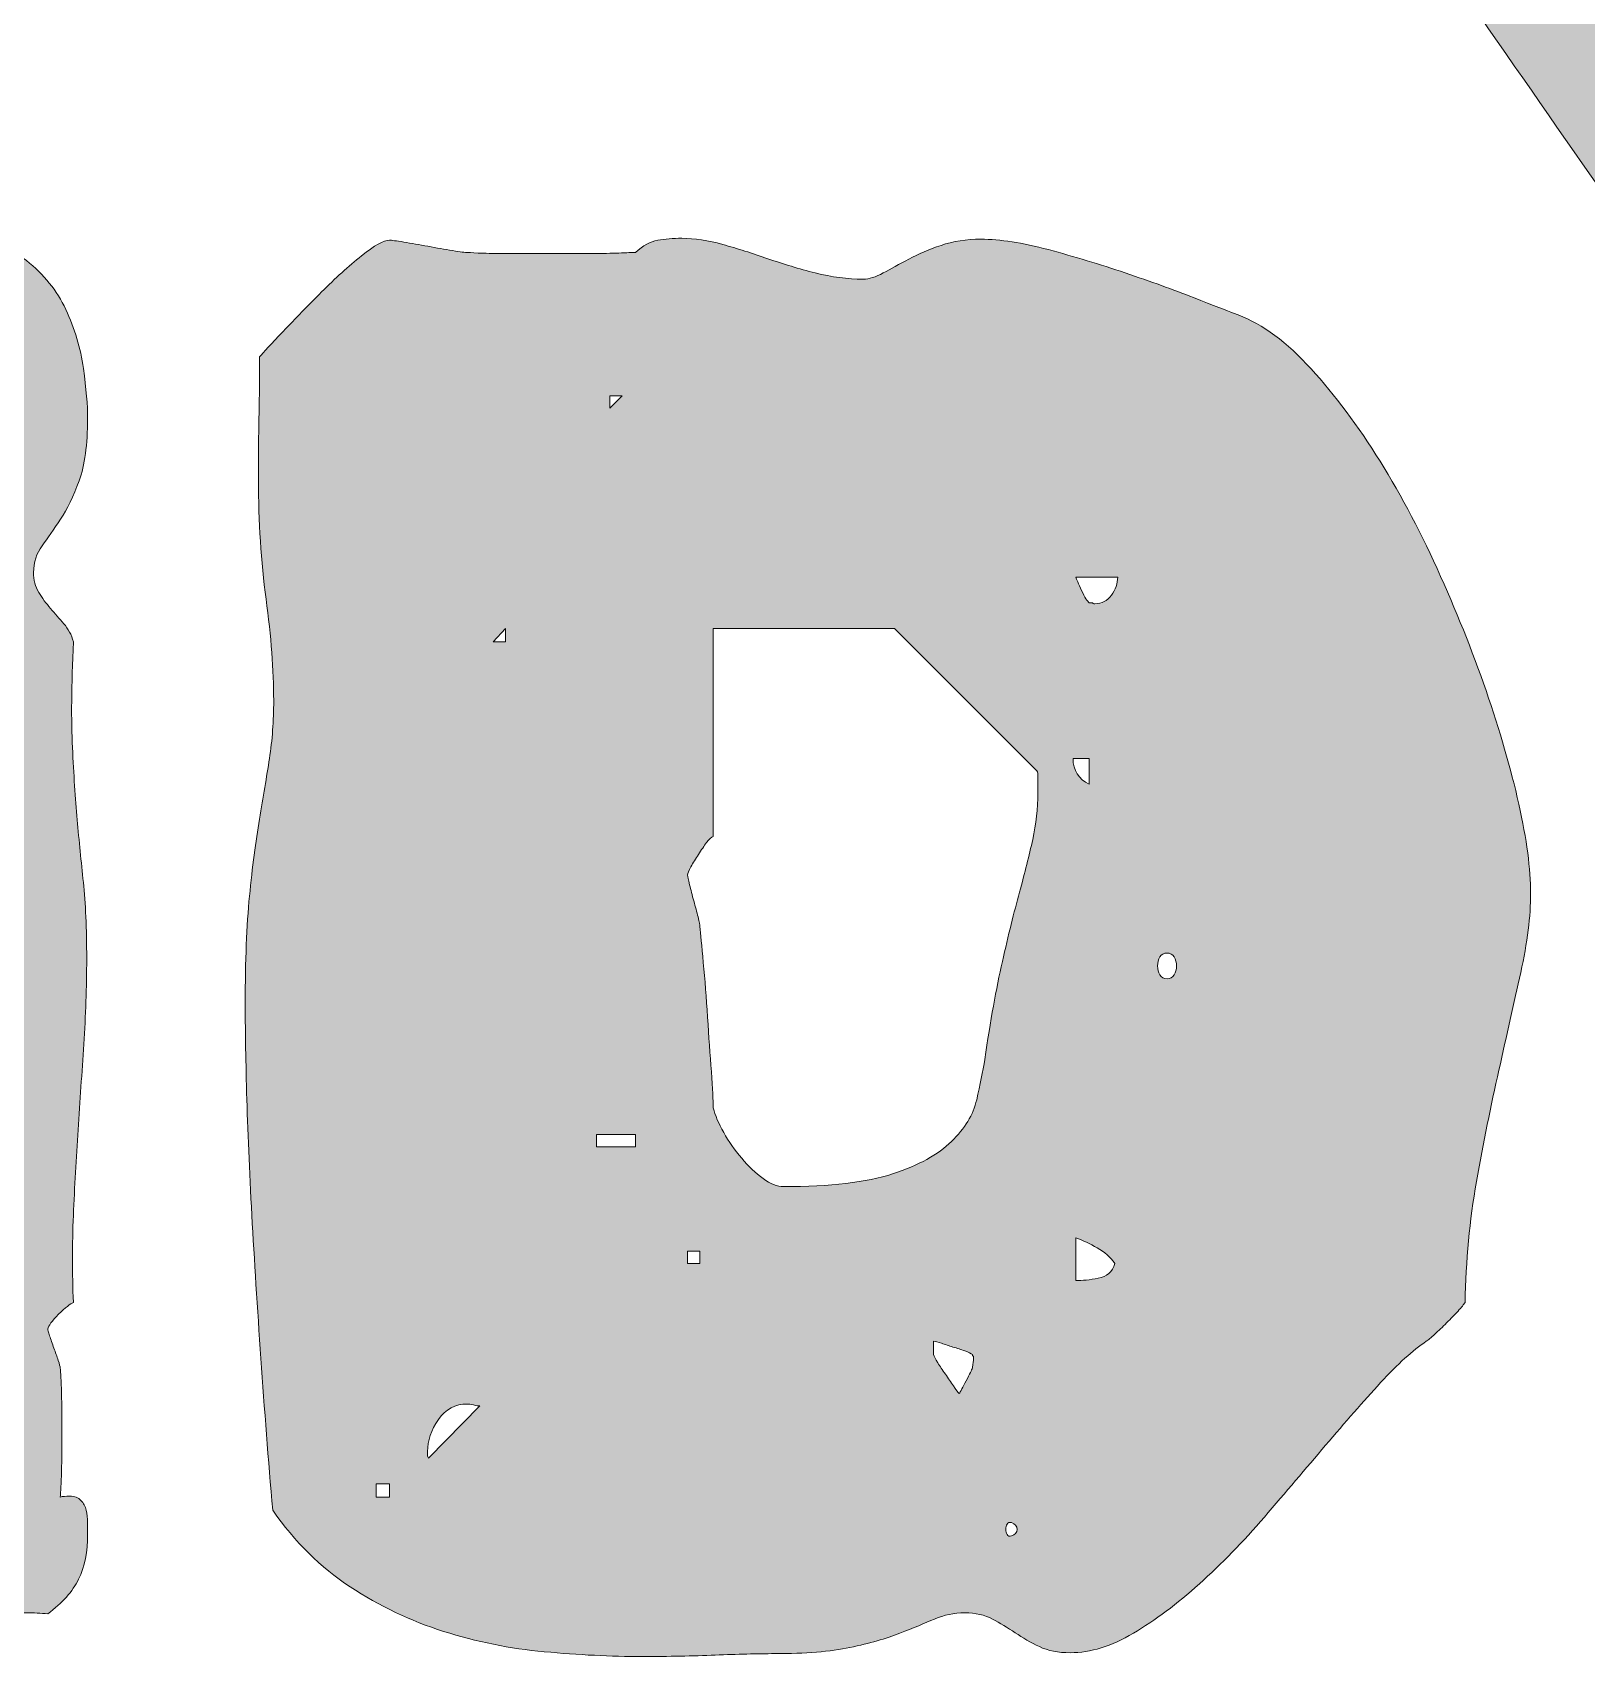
# Model space of a CAD drawing. Header units: inches. Extents: x 149 to 941, y -924 to -156.
# Drawn here: x 388.4 to 608.8, y -923.9 to -693.5 of the extents above; entities that cross this region are included whole.
import ezdxf

# ---------------------------------------------------------------- set-up
doc = ezdxf.new("R2010")
doc.units = ezdxf.units.IN
doc.header["$MEASUREMENT"] = 0
doc.layers.add('Layer 1', color=7, linetype='Continuous')

# ---------------------------------------------------------------- blocks, each defined once
blk = doc.blocks.new('block 5')
at = {"layer": 'Layer 1', "true_color": 0xffffff}
h = blk.add_hatch(color=7, dxfattribs=at)
h.dxf.hatch_style = 2
edge = h.paths.add_edge_path()
edge.add_spline(control_points=[(331.7, -808.9), (331.7, -806.2), (331.5, -803.53), (331.1, -800.89), (330.69, -798.24), (330.27, -795.57), (329.82, -792.87), (329.37, -790.18), (328.94, -787.4), (328.54, -784.52), (328.13, -781.65), (327.93, -778.6), (327.93, -775.37), (327.93, -772.49), (328.09, -770.16), (328.4, -768.36), (328.72, -766.57), (329.01, -764.66), (329.28, -762.64), (329.55, -760.62), (329.77, -758.15), (329.95, -755.24), (330.13, -752.32), (330.09, -748.3), (329.82, -743.19), (331.61, -742.02), (333.14, -740.32), (334.4, -738.07), (335.65, -735.83), (336.95, -733.58), (338.3, -731.34), (339.65, -729.1), (341.24, -727.14), (343.08, -725.48), (344.92, -723.82), (347.23, -722.99), (350.02, -722.99), (350.02, -722.99), (377.62, -722.99), (377.62, -722.99), (381.75, -722.99), (385.05, -723.95), (387.52, -725.88), (389.98, -727.82), (391.85, -730.12), (393.1, -732.82), (394.36, -735.51), (395.19, -738.29), (395.6, -741.17), (396, -744.04), (396.2, -746.42), (396.2, -748.3), (396.2, -751.99), (395.8, -754.92), (394.99, -757.12), (394.18, -759.32), (393.31, -761.14), (392.36, -762.57), (391.42, -764.01), (390.54, -765.27), (389.74, -766.35), (388.93, -767.42), (388.53, -768.68), (388.53, -770.12), (388.53, -771.19), (388.77, -772.14), (389.27, -772.94), (389.76, -773.75), (390.32, -774.52), (390.95, -775.23), (391.58, -775.95), (392.21, -776.67), (392.83, -777.39), (393.46, -778.11), (393.91, -778.96), (394.18, -779.95), (393.91, -786.14), (393.86, -791.15), (394.05, -794.96), (394.23, -798.78), (394.45, -802.19), (394.72, -805.19), (394.99, -808.2), (395.28, -811.16), (395.6, -814.08), (395.91, -817), (396.07, -820.61), (396.07, -824.92), (396.07, -828.96), (395.93, -833), (395.66, -837.04), (395.39, -841.08), (395.12, -845.12), (394.85, -849.16), (394.58, -853.19), (394.36, -857.26), (394.18, -861.34), (394, -865.43), (394, -869.54), (394.18, -873.66), (393.73, -873.84), (393.04, -874.41), (392.09, -875.35), (391.15, -876.29), (390.63, -876.98), (390.54, -877.43), (390.54, -877.52), (390.63, -877.84), (390.81, -878.38), (390.99, -878.92), (391.19, -879.5), (391.42, -880.13), (391.64, -880.76), (391.85, -881.34), (392.03, -881.88), (392.21, -882.42), (392.3, -882.77), (392.3, -882.96), (392.38, -883.58), (392.45, -884.77), (392.5, -886.52), (392.54, -888.27), (392.56, -890.14), (392.56, -892.11), (392.56, -894.09), (392.54, -895.93), (392.5, -897.63), (392.45, -899.34), (392.38, -900.55), (392.3, -901.27), (392.65, -901.18), (393.1, -901.13), (393.64, -901.13), (394.36, -901.13), (394.9, -901.34), (395.26, -901.74), (395.62, -902.14), (395.86, -902.61), (396, -903.15), (396.13, -903.69), (396.2, -904.28), (396.2, -904.9), (396.2, -905.53), (396.2, -906.07), (396.2, -906.52), (396.2, -909.03), (395.77, -911.16), (394.92, -912.91), (394.07, -914.66), (392.61, -916.3), (390.54, -917.83), (389.56, -917.74), (388.55, -917.69), (387.52, -917.69), (386.48, -917.69), (385.43, -917.69), (384.35, -917.69), (379.77, -917.69), (375.2, -917.9), (370.62, -918.3), (366.04, -918.7), (361.64, -919.17), (357.42, -919.72), (357.24, -920.61), (356.79, -921.17), (356.07, -921.4), (355.36, -921.62), (354.64, -921.73), (353.92, -921.73), (353.56, -921.73), (353.22, -921.71), (352.91, -921.67), (352.59, -921.62), (352.35, -921.6), (352.17, -921.6), (352.17, -921.6), (349.75, -921.6), (349.75, -921.6), (348.04, -921.6), (346.29, -921.53), (344.49, -921.4), (342.7, -921.26), (340.97, -920.97), (339.31, -920.52), (337.65, -920.07), (336.17, -919.33), (334.87, -918.3), (333.56, -917.27), (332.51, -915.9), (331.7, -914.19), (331.88, -906.65), (331.88, -899.56), (331.7, -892.92), (331.52, -886.28), (331.28, -879.95), (330.96, -873.93), (330.65, -867.92), (330.36, -862.26), (330.09, -856.97), (329.82, -851.67), (329.68, -846.6), (329.68, -841.75), (329.68, -837.53), (329.8, -833.81), (330.02, -830.58), (330.24, -827.34), (330.47, -824.45), (330.69, -821.89), (330.92, -819.33), (331.14, -817.02), (331.37, -814.96), (331.59, -812.89), (331.7, -810.87), (331.7, -808.9)], knot_values=[0, 0, 0, 0, 1, 1, 1, 2, 2, 2, 3, 3, 3, 4, 4, 4, 5, 5, 5, 6, 6, 6, 7, 7, 7, 8, 8, 8, 9, 9, 9, 10, 10, 10, 11, 11, 11, 12, 12, 12, 13, 13, 13, 14, 14, 14, 15, 15, 15, 16, 16, 16, 17, 17, 17, 18, 18, 18, 19, 19, 19, 20, 20, 20, 21, 21, 21, 22, 22, 22, 23, 23, 23, 24, 24, 24, 25, 25, 25, 26, 26, 26, 27, 27, 27, 28, 28, 28, 29, 29, 29, 30, 30, 30, 31, 31, 31, 32, 32, 32, 33, 33, 33, 34, 34, 34, 35, 35, 35, 36, 36, 36, 37, 37, 37, 38, 38, 38, 39, 39, 39, 40, 40, 40, 41, 41, 41, 42, 42, 42, 43, 43, 43, 44, 44, 44, 45, 45, 45, 46, 46, 46, 47, 47, 47, 48, 48, 48, 49, 49, 49, 50, 50, 50, 51, 51, 51, 52, 52, 52, 53, 53, 53, 54, 54, 54, 55, 55, 55, 56, 56, 56, 57, 57, 57, 58, 58, 58, 59, 59, 59, 60, 60, 60, 61, 61, 61, 62, 62, 62, 63, 63, 63, 64, 64, 64, 65, 65, 65, 66, 66, 66, 67, 67, 67, 68, 68, 68, 69, 69, 69, 70, 70, 70, 71, 71, 71, 71], degree=3, periodic=1)
edge = h.paths.add_edge_path()
edge.add_spline(control_points=[(340.86, -759.75), (340.95, -759.93), (341.24, -760.24), (341.73, -760.69), (342.23, -761.14), (342.56, -761.41), (342.74, -761.5), (342.74, -761.59), (342.86, -761.63), (343.08, -761.63), (343.3, -761.63), (343.46, -761.63), (343.55, -761.63), (343.64, -761.63), (343.8, -761.63), (344.02, -761.63), (344.25, -761.63), (344.4, -761.59), (344.49, -761.5), (344.31, -761.05), (343.96, -760.62), (343.42, -760.22), (342.88, -759.81), (342.34, -759.61), (341.8, -759.61), (341.71, -759.61), (341.55, -759.64), (341.33, -759.68), (341.11, -759.73), (340.95, -759.75), (340.86, -759.75)], knot_values=[0, 0, 0, 0, 1, 1, 1, 2, 2, 2, 3, 3, 3, 4, 4, 4, 5, 5, 5, 6, 6, 6, 7, 7, 7, 8, 8, 8, 9, 9, 9, 10, 10, 10, 10], degree=3, periodic=1)
h.paths.add_polyline_path([(355.54, -770.79), (351.9, -768.9), (351.9, -770.79)])
edge = h.paths.add_edge_path()
edge.add_spline(control_points=[(366.58, -844.31), (366.67, -843.32), (366.51, -842.54), (366.11, -841.95), (365.7, -841.37), (365.18, -840.88), (364.56, -840.47), (363.93, -840.07), (363.26, -839.8), (362.54, -839.66), (361.82, -839.53), (361.1, -839.46), (360.38, -839.46), (360.38, -841.53), (360.99, -842.85), (362.2, -843.44), (363.41, -844.02), (364.87, -844.31), (366.58, -844.31)], knot_values=[0, 0, 0, 0, 1, 1, 1, 2, 2, 2, 3, 3, 3, 4, 4, 4, 5, 5, 5, 6, 6, 6, 6], degree=3, periodic=1)
edge = h.paths.add_edge_path()
edge.add_spline(control_points=[(373.04, -818.46), (372.95, -818.46), (372.79, -818.46), (372.57, -818.46), (372.34, -818.46), (372.19, -818.5), (372.1, -818.59), (372.1, -818.59), (372.1, -822.23), (372.1, -822.23), (372.1, -822.23), (376.27, -822.23), (376.27, -822.23), (376.27, -821.33), (375.98, -820.48), (375.4, -819.67), (374.81, -818.86), (374.03, -818.46), (373.04, -818.46)], knot_values=[0, 0, 0, 0, 1, 1, 1, 2, 2, 2, 3, 3, 3, 4, 4, 4, 5, 5, 5, 6, 6, 6, 6], degree=3, periodic=1)
edge = h.paths.add_edge_path()
edge.add_spline(control_points=[(377.48, -875.41), (377.48, -875.95), (377.5, -876.54), (377.55, -877.17), (377.6, -877.79), (377.73, -878.42), (377.96, -879.05), (378.18, -879.68), (378.47, -880.19), (378.83, -880.6), (379.19, -881), (379.68, -881.21), (380.31, -881.21), (381.39, -881.21), (382.15, -880.82), (382.6, -880.06), (383.05, -879.3), (383.27, -878.42), (383.27, -877.43), (383.27, -876.98), (383.25, -876.42), (383.21, -875.75), (383.16, -875.08), (383.03, -874.45), (382.8, -873.86), (382.58, -873.28), (382.29, -872.79), (381.93, -872.38), (381.57, -871.98), (381.07, -871.78), (380.45, -871.78), (379.37, -871.78), (378.61, -872.16), (378.16, -872.92), (377.71, -873.69), (377.48, -874.52), (377.48, -875.41)], knot_values=[0, 0, 0, 0, 1, 1, 1, 2, 2, 2, 3, 3, 3, 4, 4, 4, 5, 5, 5, 6, 6, 6, 7, 7, 7, 8, 8, 8, 9, 9, 9, 10, 10, 10, 11, 11, 11, 12, 12, 12, 12], degree=3, periodic=1)
edge = h.paths.add_edge_path()
edge.add_spline(control_points=[(379.5, -857.1), (379.05, -857.1), (378.72, -857.3), (378.49, -857.71), (378.27, -858.11), (378.16, -858.54), (378.16, -858.99), (378.16, -859.44), (378.27, -859.86), (378.49, -860.27), (378.72, -860.67), (379.05, -860.87), (379.5, -860.87), (379.95, -860.87), (380.29, -860.67), (380.51, -860.27), (380.74, -859.86), (380.85, -859.44), (380.85, -858.99), (380.85, -858.54), (380.74, -858.11), (380.51, -857.71), (380.29, -857.3), (379.95, -857.1), (379.5, -857.1)], knot_values=[0, 0, 0, 0, 1, 1, 1, 2, 2, 2, 3, 3, 3, 4, 4, 4, 5, 5, 5, 6, 6, 6, 7, 7, 7, 8, 8, 8, 8], degree=3, periodic=1)
h = blk.add_hatch(color=7, dxfattribs=at)
h.dxf.hatch_style = 2
edge = h.paths.add_edge_path()
edge.add_spline(control_points=[(418.55, -831.25), (418.55, -825.24), (418.75, -820.16), (419.16, -816.03), (419.56, -811.9), (420.03, -808.27), (420.57, -805.12), (421.11, -801.98), (421.58, -799.11), (421.99, -796.51), (422.39, -793.91), (422.59, -791.17), (422.59, -788.3), (422.59, -783.99), (422.23, -779.18), (421.51, -773.89), (420.79, -768.59), (420.44, -762.94), (420.44, -756.92), (420.44, -756.29), (420.44, -755.15), (420.44, -753.49), (420.44, -751.83), (420.46, -750.08), (420.5, -748.23), (420.55, -746.4), (420.57, -744.64), (420.57, -742.99), (420.57, -741.32), (420.57, -740.18), (420.57, -739.55), (421.11, -738.92), (422.23, -737.71), (423.94, -735.92), (425.64, -734.12), (427.46, -732.26), (429.39, -730.33), (431.32, -728.4), (433.21, -726.69), (435.05, -725.21), (436.88, -723.73), (438.21, -722.99), (439.02, -722.99), (439.29, -722.99), (439.96, -723.08), (441.04, -723.26), (442.12, -723.44), (443.26, -723.64), (444.47, -723.86), (445.69, -724.09), (446.85, -724.29), (447.97, -724.47), (449.09, -724.65), (449.79, -724.74), (450.06, -724.74), (450.15, -724.74), (450.67, -724.76), (451.61, -724.81), (452.55, -724.85), (453.67, -724.87), (454.98, -724.87), (456.28, -724.87), (457.55, -724.87), (458.81, -724.87), (460.07, -724.87), (461.1, -724.87), (461.91, -724.87), (462.36, -724.87), (463.17, -724.87), (464.33, -724.87), (465.5, -724.87), (466.71, -724.87), (467.97, -724.87), (469.22, -724.87), (470.41, -724.85), (471.54, -724.81), (472.66, -724.76), (473.44, -724.74), (473.9, -724.74), (474.97, -723.75), (476.03, -723.17), (477.06, -722.99), (478.09, -722.81), (479.24, -722.72), (480.49, -722.72), (482.29, -722.72), (484.22, -723.01), (486.28, -723.59), (488.35, -724.18), (490.48, -724.85), (492.68, -725.61), (494.88, -726.38), (497.12, -727.05), (499.41, -727.63), (501.7, -728.22), (503.97, -728.51), (506.21, -728.51), (507.02, -728.51), (507.96, -728.22), (509.04, -727.63), (510.11, -727.05), (511.33, -726.4), (512.67, -725.68), (514.02, -724.96), (515.55, -724.31), (517.25, -723.73), (518.95, -723.14), (520.84, -722.85), (522.91, -722.85), (525.6, -722.85), (528.78, -723.35), (532.47, -724.33), (536.15, -725.32), (539.78, -726.42), (543.37, -727.63), (546.97, -728.84), (550.2, -730.01), (553.07, -731.13), (555.94, -732.26), (557.83, -733), (558.73, -733.36), (562.23, -734.53), (565.68, -736.92), (569.09, -740.56), (572.5, -744.19), (575.78, -748.48), (578.92, -753.42), (582.06, -758.36), (584.96, -763.74), (587.61, -769.58), (590.25, -775.41), (592.56, -781.18), (594.54, -786.88), (596.51, -792.58), (598.06, -797.94), (599.19, -802.97), (600.31, -808), (600.87, -812.22), (600.87, -815.63), (600.87, -818.86), (600.4, -822.61), (599.46, -826.87), (598.51, -831.14), (597.48, -835.76), (596.36, -840.74), (595.23, -845.73), (594.18, -850.97), (593.2, -856.5), (592.21, -862.02), (591.67, -867.74), (591.58, -873.66), (591.4, -873.93), (591.06, -874.34), (590.57, -874.88), (590.08, -875.41), (589.54, -875.98), (588.95, -876.56), (588.37, -877.14), (587.81, -877.68), (587.27, -878.17), (586.73, -878.67), (586.33, -879.01), (586.06, -879.18), (584.17, -880.44), (582.02, -882.39), (579.59, -885.04), (577.17, -887.69), (574.57, -890.65), (571.79, -893.93), (569, -897.21), (566.11, -900.59), (563.1, -904.1), (560.09, -907.6), (557.02, -910.76), (553.88, -913.59), (550.73, -916.41), (547.62, -918.75), (544.52, -920.59), (541.42, -922.43), (538.44, -923.35), (535.56, -923.35), (533.86, -923.35), (532.4, -923.06), (531.19, -922.48), (529.98, -921.89), (528.83, -921.24), (527.76, -920.52), (526.68, -919.8), (525.6, -919.15), (524.52, -918.57), (523.44, -917.99), (522.14, -917.69), (520.62, -917.69), (519.09, -917.69), (517.65, -917.99), (516.31, -918.57), (514.96, -919.15), (513.33, -919.83), (511.39, -920.59), (509.46, -921.35), (507.11, -922.03), (504.33, -922.61), (501.54, -923.19), (498, -923.48), (493.69, -923.48), (491.17, -923.48), (488.35, -923.55), (485.21, -923.69), (482.06, -923.82), (478.61, -923.89), (474.84, -923.89), (470.44, -923.89), (465.82, -923.66), (460.97, -923.21), (456.12, -922.77), (451.36, -921.8), (446.69, -920.32), (442.03, -918.84), (437.61, -916.73), (433.43, -913.99), (429.26, -911.26), (425.6, -907.64), (422.46, -903.15), (421.83, -895.97), (421.27, -888.79), (420.77, -881.61), (420.28, -874.43), (419.85, -867.65), (419.49, -861.27), (419.14, -854.9), (418.89, -849.11), (418.75, -843.91), (418.62, -838.7), (418.55, -834.48), (418.55, -831.25)], knot_values=[0, 0, 0, 0, 1, 1, 1, 2, 2, 2, 3, 3, 3, 4, 4, 4, 5, 5, 5, 6, 6, 6, 7, 7, 7, 8, 8, 8, 9, 9, 9, 10, 10, 10, 11, 11, 11, 12, 12, 12, 13, 13, 13, 14, 14, 14, 15, 15, 15, 16, 16, 16, 17, 17, 17, 18, 18, 18, 19, 19, 19, 20, 20, 20, 21, 21, 21, 22, 22, 22, 23, 23, 23, 24, 24, 24, 25, 25, 25, 26, 26, 26, 27, 27, 27, 28, 28, 28, 29, 29, 29, 30, 30, 30, 31, 31, 31, 32, 32, 32, 33, 33, 33, 34, 34, 34, 35, 35, 35, 36, 36, 36, 37, 37, 37, 38, 38, 38, 39, 39, 39, 40, 40, 40, 41, 41, 41, 42, 42, 42, 43, 43, 43, 44, 44, 44, 45, 45, 45, 46, 46, 46, 47, 47, 47, 48, 48, 48, 49, 49, 49, 50, 50, 50, 51, 51, 51, 52, 52, 52, 53, 53, 53, 54, 54, 54, 55, 55, 55, 56, 56, 56, 57, 57, 57, 58, 58, 58, 59, 59, 59, 60, 60, 60, 61, 61, 61, 62, 62, 62, 63, 63, 63, 64, 64, 64, 65, 65, 65, 66, 66, 66, 67, 67, 67, 68, 68, 68, 69, 69, 69, 70, 70, 70, 71, 71, 71, 72, 72, 72, 73, 73, 73, 74, 74, 74, 75, 75, 75, 76, 76, 76, 77, 77, 77, 78, 78, 78, 78], degree=3, periodic=1)
h.paths.add_polyline_path([(439.02, -899.38), (437.14, -899.38), (437.14, -901.27), (439.02, -901.27)])
edge = h.paths.add_edge_path()
edge.add_spline(control_points=[(444.41, -894.8), (444.41, -894.89), (444.41, -895.05), (444.41, -895.27), (444.41, -895.5), (444.45, -895.66), (444.54, -895.75), (444.54, -895.75), (451.81, -888.34), (451.81, -888.34), (451.63, -888.34), (451.34, -888.3), (450.94, -888.2), (450.53, -888.12), (450.24, -888.07), (450.06, -888.07), (448.36, -888.07), (446.99, -888.81), (445.95, -890.29), (444.92, -891.77), (444.41, -893.28), (444.41, -894.8)], knot_values=[0, 0, 0, 0, 1, 1, 1, 2, 2, 2, 3, 3, 3, 4, 4, 4, 5, 5, 5, 6, 6, 6, 7, 7, 7, 7], degree=3, periodic=1)
h.paths.add_polyline_path([(455.45, -779.95), (455.45, -778.06), (453.7, -779.95)])
h.paths.add_polyline_path([(468.37, -849.83), (468.37, -851.58), (473.9, -851.58), (473.9, -849.83)])
h.paths.add_polyline_path([(470.26, -745.07), (470.26, -746.82), (472.01, -745.07)])
edge = h.paths.add_edge_path()
edge.add_spline(control_points=[(484.93, -778.06), (484.93, -778.06), (484.93, -807.55), (484.93, -807.55), (484.67, -807.64), (484.35, -807.93), (483.99, -808.43), (483.63, -808.92), (483.25, -809.48), (482.85, -810.11), (482.45, -810.74), (482.08, -811.32), (481.77, -811.86), (481.46, -812.4), (481.3, -812.8), (481.3, -813.07), (481.3, -813.25), (481.39, -813.7), (481.57, -814.42), (481.75, -815.14), (481.95, -815.9), (482.17, -816.71), (482.4, -817.51), (482.6, -818.28), (482.78, -818.99), (482.96, -819.72), (483.05, -820.16), (483.05, -820.34), (483.14, -821.33), (483.3, -823.03), (483.52, -825.46), (483.75, -827.88), (483.95, -830.46), (484.13, -833.2), (484.31, -835.94), (484.48, -838.52), (484.67, -840.94), (484.84, -843.37), (484.93, -845.07), (484.93, -846.06), (485.21, -847.14), (485.7, -848.3), (486.42, -849.56), (487.13, -850.82), (487.98, -852.03), (488.97, -853.19), (489.96, -854.36), (490.97, -855.33), (492, -856.09), (493.04, -856.85), (494, -857.23), (494.9, -857.23), (501.54, -857.23), (506.7, -856.63), (510.38, -855.42), (514.06, -854.21), (516.85, -852.68), (518.73, -850.84), (520.62, -849), (521.81, -847.03), (522.3, -844.92), (522.79, -842.81), (523.18, -840.9), (523.44, -839.19), (524.25, -833.72), (525.08, -829.1), (525.94, -825.32), (526.79, -821.55), (527.6, -818.28), (528.36, -815.49), (529.12, -812.71), (529.75, -810.22), (530.24, -808.02), (530.74, -805.82), (530.99, -803.6), (530.99, -801.36), (530.99, -800.91), (530.99, -800.3), (530.99, -799.54), (530.99, -798.78), (530.94, -798.35), (530.85, -798.26), (530.85, -798.26), (510.66, -778.06), (510.66, -778.06), (510.66, -778.06), (484.93, -778.06), (484.93, -778.06)], knot_values=[0, 0, 0, 0, 1, 1, 1, 2, 2, 2, 3, 3, 3, 4, 4, 4, 5, 5, 5, 6, 6, 6, 7, 7, 7, 8, 8, 8, 9, 9, 9, 10, 10, 10, 11, 11, 11, 12, 12, 12, 13, 13, 13, 14, 14, 14, 15, 15, 15, 16, 16, 16, 17, 17, 17, 18, 18, 18, 19, 19, 19, 20, 20, 20, 21, 21, 21, 22, 22, 22, 23, 23, 23, 24, 24, 24, 25, 25, 25, 26, 26, 26, 27, 27, 27, 28, 28, 28, 29, 29, 29, 29], degree=3, periodic=1)
h.paths.add_polyline_path([(481.3, -868.14), (483.05, -868.14), (483.05, -866.39), (481.3, -866.39)])
edge = h.paths.add_edge_path()
edge.add_spline(control_points=[(521.69, -881.07), (521.51, -880.89), (521.16, -880.71), (520.62, -880.53), (520.08, -880.35), (519.52, -880.17), (518.93, -879.99), (518.35, -879.81), (517.81, -879.63), (517.32, -879.45), (516.82, -879.27), (516.44, -879.18), (516.17, -879.18), (516.17, -879.18), (516.17, -881.07), (516.17, -881.07), (516.26, -881.34), (516.47, -881.72), (516.78, -882.21), (517.09, -882.71), (517.45, -883.25), (517.86, -883.83), (518.26, -884.42), (518.64, -884.97), (519, -885.51), (519.36, -886.05), (519.63, -886.41), (519.81, -886.59), (519.99, -886.32), (520.32, -885.72), (520.82, -884.77), (521.31, -883.83), (521.6, -883.22), (521.69, -882.96), (521.69, -882.86), (521.72, -882.69), (521.76, -882.42), (521.81, -882.15), (521.83, -881.97), (521.83, -881.88), (521.83, -881.88), (521.83, -881.34), (521.83, -881.34), (521.74, -881.25), (521.69, -881.16), (521.69, -881.07)], knot_values=[0, 0, 0, 0, 1, 1, 1, 2, 2, 2, 3, 3, 3, 4, 4, 4, 5, 5, 5, 6, 6, 6, 7, 7, 7, 8, 8, 8, 9, 9, 9, 10, 10, 10, 11, 11, 11, 12, 12, 12, 13, 13, 13, 14, 14, 14, 15, 15, 15, 15], degree=3, periodic=1)
edge = h.paths.add_edge_path()
edge.add_spline(control_points=[(527.22, -904.9), (526.95, -904.81), (526.74, -904.88), (526.61, -905.1), (526.48, -905.33), (526.41, -905.58), (526.41, -905.85), (526.41, -906.11), (526.48, -906.36), (526.61, -906.58), (526.74, -906.81), (526.95, -906.88), (527.22, -906.79), (527.76, -906.61), (528.02, -906.3), (528.02, -905.85), (528.02, -905.4), (527.76, -905.08), (527.22, -904.9)], knot_values=[0, 0, 0, 0, 1, 1, 1, 2, 2, 2, 3, 3, 3, 4, 4, 4, 5, 5, 5, 6, 6, 6, 6], degree=3, periodic=1)
edge = h.paths.add_edge_path()
edge.add_spline(control_points=[(535.97, -796.51), (535.97, -798.22), (536.73, -799.43), (538.26, -800.14), (538.26, -800.14), (538.26, -796.51), (538.26, -796.51), (538.26, -796.51), (535.97, -796.51), (535.97, -796.51)], knot_values=[0, 0, 0, 0, 1, 1, 1, 2, 2, 2, 3, 3, 3, 3], degree=3, periodic=1)
edge = h.paths.add_edge_path()
edge.add_spline(control_points=[(536.37, -770.79), (536.46, -771.06), (536.73, -771.69), (537.18, -772.68), (537.63, -773.66), (537.99, -774.24), (538.26, -774.43), (538.26, -774.43), (538.66, -774.43), (538.66, -774.43), (538.75, -774.43), (538.79, -774.45), (538.79, -774.49), (538.79, -774.54), (538.84, -774.56), (538.93, -774.56), (538.93, -774.56), (539.07, -774.56), (539.07, -774.56), (540.05, -774.56), (540.84, -774.16), (541.42, -773.35), (542.01, -772.54), (542.3, -771.69), (542.3, -770.79), (542.3, -770.79), (536.37, -770.79), (536.37, -770.79)], knot_values=[0, 0, 0, 0, 1, 1, 1, 2, 2, 2, 3, 3, 3, 4, 4, 4, 5, 5, 5, 6, 6, 6, 7, 7, 7, 8, 8, 8, 9, 9, 9, 9], degree=3, periodic=1)
edge = h.paths.add_edge_path()
edge.add_spline(control_points=[(536.37, -870.57), (537.27, -870.57), (538.32, -870.46), (539.54, -870.23), (540.75, -870.01), (541.53, -869.31), (541.89, -868.14), (541.26, -867.25), (540.43, -866.51), (539.4, -865.92), (538.37, -865.34), (537.36, -864.87), (536.37, -864.51), (536.37, -864.51), (536.37, -870.57), (536.37, -870.57)], knot_values=[0, 0, 0, 0, 1, 1, 1, 2, 2, 2, 3, 3, 3, 4, 4, 4, 5, 5, 5, 5], degree=3, periodic=1)
edge = h.paths.add_edge_path()
edge.add_spline(control_points=[(549.3, -824.11), (548.85, -824.11), (548.51, -824.29), (548.29, -824.65), (548.06, -825.01), (547.95, -825.44), (547.95, -825.93), (547.95, -826.43), (548.06, -826.85), (548.29, -827.21), (548.51, -827.57), (548.85, -827.75), (549.3, -827.75), (549.75, -827.75), (550.08, -827.57), (550.31, -827.21), (550.53, -826.85), (550.65, -826.43), (550.65, -825.93), (550.65, -825.44), (550.53, -825.01), (550.31, -824.65), (550.08, -824.29), (549.75, -824.11), (549.3, -824.11)], knot_values=[0, 0, 0, 0, 1, 1, 1, 2, 2, 2, 3, 3, 3, 4, 4, 4, 5, 5, 5, 6, 6, 6, 7, 7, 7, 8, 8, 8, 8], degree=3, periodic=1)
at = {"layer": 'Layer 1', "lineweight": 0}
for points in [[(470.26, -745.07), (470.26, -746.82), (472.01, -745.07), (470.26, -745.07)], [(455.45, -779.95), (455.45, -778.06), (453.7, -779.95), (455.45, -779.95)], [(468.37, -849.83), (468.37, -851.58), (473.9, -851.58), (473.9, -849.83), (468.37, -849.83)], [(481.3, -868.14), (483.05, -868.14), (483.05, -866.39), (481.3, -866.39), (481.3, -868.14)], [(439.02, -899.38), (437.14, -899.38), (437.14, -901.27), (439.02, -901.27), (439.02, -899.38)]]:
    blk.add_lwpolyline(points, dxfattribs=at)
for points, knots in [([(331.7, -808.9), (331.7, -806.2), (331.5, -803.53), (331.1, -800.89), (330.69, -798.24), (330.27, -795.57), (329.82, -792.87), (329.37, -790.18), (328.94, -787.4), (328.54, -784.52), (328.13, -781.65), (327.93, -778.6), (327.93, -775.37), (327.93, -772.49), (328.09, -770.16), (328.4, -768.36), (328.72, -766.57), (329.01, -764.66), (329.28, -762.64), (329.55, -760.62), (329.77, -758.15), (329.95, -755.24), (330.13, -752.32), (330.09, -748.3), (329.82, -743.19), (331.61, -742.02), (333.14, -740.32), (334.4, -738.07), (335.65, -735.83), (336.95, -733.58), (338.3, -731.34), (339.65, -729.1), (341.24, -727.14), (343.08, -725.48), (344.92, -723.82), (347.23, -722.99), (350.02, -722.99), (350.02, -722.99), (377.62, -722.99), (377.62, -722.99), (381.75, -722.99), (385.05, -723.95), (387.52, -725.88), (389.98, -727.82), (391.85, -730.12), (393.1, -732.82), (394.36, -735.51), (395.19, -738.29), (395.6, -741.17), (396, -744.04), (396.2, -746.42), (396.2, -748.3), (396.2, -751.99), (395.8, -754.92), (394.99, -757.12), (394.18, -759.32), (393.31, -761.14), (392.36, -762.57), (391.42, -764.01), (390.54, -765.27), (389.74, -766.35), (388.93, -767.42), (388.53, -768.68), (388.53, -770.12), (388.53, -771.19), (388.77, -772.14), (389.27, -772.94), (389.76, -773.75), (390.32, -774.52), (390.95, -775.23), (391.58, -775.95), (392.21, -776.67), (392.83, -777.39), (393.46, -778.11), (393.91, -778.96), (394.18, -779.95), (393.91, -786.14), (393.86, -791.15), (394.05, -794.96), (394.23, -798.78), (394.45, -802.19), (394.72, -805.19), (394.99, -808.2), (395.28, -811.16), (395.6, -814.08), (395.91, -817), (396.07, -820.61), (396.07, -824.92), (396.07, -828.96), (395.93, -833), (395.66, -837.04), (395.39, -841.08), (395.12, -845.12), (394.85, -849.16), (394.58, -853.19), (394.36, -857.26), (394.18, -861.34), (394, -865.43), (394, -869.54), (394.18, -873.66), (393.73, -873.84), (393.04, -874.41), (392.09, -875.35), (391.15, -876.29), (390.63, -876.98), (390.54, -877.43), (390.54, -877.52), (390.63, -877.84), (390.81, -878.38), (390.99, -878.92), (391.19, -879.5), (391.42, -880.13), (391.64, -880.76), (391.85, -881.34), (392.03, -881.88), (392.21, -882.42), (392.3, -882.77), (392.3, -882.96), (392.38, -883.58), (392.45, -884.77), (392.5, -886.52), (392.54, -888.27), (392.56, -890.14), (392.56, -892.11), (392.56, -894.09), (392.54, -895.93), (392.5, -897.63), (392.45, -899.34), (392.38, -900.55), (392.3, -901.27), (392.65, -901.18), (393.1, -901.13), (393.64, -901.13), (394.36, -901.13), (394.9, -901.34), (395.26, -901.74), (395.62, -902.14), (395.86, -902.61), (396, -903.15), (396.13, -903.69), (396.2, -904.28), (396.2, -904.9), (396.2, -905.53), (396.2, -906.07), (396.2, -906.52), (396.2, -909.03), (395.77, -911.16), (394.92, -912.91), (394.07, -914.66), (392.61, -916.3), (390.54, -917.83), (389.56, -917.74), (388.55, -917.69), (387.52, -917.69), (386.48, -917.69), (385.43, -917.69), (384.35, -917.69), (379.77, -917.69), (375.2, -917.9), (370.62, -918.3), (366.04, -918.7), (361.64, -919.17), (357.42, -919.72), (357.24, -920.61), (356.79, -921.17), (356.07, -921.4), (355.36, -921.62), (354.64, -921.73), (353.92, -921.73), (353.56, -921.73), (353.22, -921.71), (352.91, -921.67), (352.59, -921.62), (352.35, -921.6), (352.17, -921.6), (352.17, -921.6), (349.75, -921.6), (349.75, -921.6), (348.04, -921.6), (346.29, -921.53), (344.49, -921.4), (342.7, -921.26), (340.97, -920.97), (339.31, -920.52), (337.65, -920.07), (336.17, -919.33), (334.87, -918.3), (333.56, -917.27), (332.51, -915.9), (331.7, -914.19), (331.88, -906.65), (331.88, -899.56), (331.7, -892.92), (331.52, -886.28), (331.28, -879.95), (330.96, -873.93), (330.65, -867.92), (330.36, -862.26), (330.09, -856.97), (329.82, -851.67), (329.68, -846.6), (329.68, -841.75), (329.68, -837.53), (329.8, -833.81), (330.02, -830.58), (330.24, -827.34), (330.47, -824.45), (330.69, -821.89), (330.92, -819.33), (331.14, -817.02), (331.37, -814.96), (331.59, -812.89), (331.7, -810.87), (331.7, -808.9)], [0, 0, 0, 0, 1, 1, 1, 2, 2, 2, 3, 3, 3, 4, 4, 4, 5, 5, 5, 6, 6, 6, 7, 7, 7, 8, 8, 8, 9, 9, 9, 10, 10, 10, 11, 11, 11, 12, 12, 12, 13, 13, 13, 14, 14, 14, 15, 15, 15, 16, 16, 16, 17, 17, 17, 18, 18, 18, 19, 19, 19, 20, 20, 20, 21, 21, 21, 22, 22, 22, 23, 23, 23, 24, 24, 24, 25, 25, 25, 26, 26, 26, 27, 27, 27, 28, 28, 28, 29, 29, 29, 30, 30, 30, 31, 31, 31, 32, 32, 32, 33, 33, 33, 34, 34, 34, 35, 35, 35, 36, 36, 36, 37, 37, 37, 38, 38, 38, 39, 39, 39, 40, 40, 40, 41, 41, 41, 42, 42, 42, 43, 43, 43, 44, 44, 44, 45, 45, 45, 46, 46, 46, 47, 47, 47, 48, 48, 48, 49, 49, 49, 50, 50, 50, 51, 51, 51, 52, 52, 52, 53, 53, 53, 54, 54, 54, 55, 55, 55, 56, 56, 56, 57, 57, 57, 58, 58, 58, 59, 59, 59, 60, 60, 60, 61, 61, 61, 62, 62, 62, 63, 63, 63, 64, 64, 64, 65, 65, 65, 66, 66, 66, 67, 67, 67, 68, 68, 68, 69, 69, 69, 70, 70, 70, 71, 71, 71, 71]), ([(418.55, -831.25), (418.55, -825.24), (418.75, -820.16), (419.16, -816.03), (419.56, -811.9), (420.03, -808.27), (420.57, -805.12), (421.11, -801.98), (421.58, -799.11), (421.99, -796.51), (422.39, -793.91), (422.59, -791.17), (422.59, -788.3), (422.59, -783.99), (422.23, -779.18), (421.51, -773.89), (420.79, -768.59), (420.44, -762.94), (420.44, -756.92), (420.44, -756.29), (420.44, -755.15), (420.44, -753.49), (420.44, -751.83), (420.46, -750.08), (420.5, -748.23), (420.55, -746.4), (420.57, -744.64), (420.57, -742.99), (420.57, -741.32), (420.57, -740.18), (420.57, -739.55), (421.11, -738.92), (422.23, -737.71), (423.94, -735.92), (425.64, -734.12), (427.46, -732.26), (429.39, -730.33), (431.32, -728.4), (433.21, -726.69), (435.05, -725.21), (436.88, -723.73), (438.21, -722.99), (439.02, -722.99), (439.29, -722.99), (439.96, -723.08), (441.04, -723.26), (442.12, -723.44), (443.26, -723.64), (444.47, -723.86), (445.69, -724.09), (446.85, -724.29), (447.97, -724.47), (449.09, -724.65), (449.79, -724.74), (450.06, -724.74), (450.15, -724.74), (450.67, -724.76), (451.61, -724.81), (452.55, -724.85), (453.67, -724.87), (454.98, -724.87), (456.28, -724.87), (457.55, -724.87), (458.81, -724.87), (460.07, -724.87), (461.1, -724.87), (461.91, -724.87), (462.36, -724.87), (463.17, -724.87), (464.33, -724.87), (465.5, -724.87), (466.71, -724.87), (467.97, -724.87), (469.22, -724.87), (470.41, -724.85), (471.54, -724.81), (472.66, -724.76), (473.44, -724.74), (473.9, -724.74), (474.97, -723.75), (476.03, -723.17), (477.06, -722.99), (478.09, -722.81), (479.24, -722.72), (480.49, -722.72), (482.29, -722.72), (484.22, -723.01), (486.28, -723.59), (488.35, -724.18), (490.48, -724.85), (492.68, -725.61), (494.88, -726.38), (497.12, -727.05), (499.41, -727.63), (501.7, -728.22), (503.97, -728.51), (506.21, -728.51), (507.02, -728.51), (507.96, -728.22), (509.04, -727.63), (510.11, -727.05), (511.33, -726.4), (512.67, -725.68), (514.02, -724.96), (515.55, -724.31), (517.25, -723.73), (518.95, -723.14), (520.84, -722.85), (522.91, -722.85), (525.6, -722.85), (528.78, -723.35), (532.47, -724.33), (536.15, -725.32), (539.78, -726.42), (543.37, -727.63), (546.97, -728.84), (550.2, -730.01), (553.07, -731.13), (555.94, -732.26), (557.83, -733), (558.73, -733.36), (562.23, -734.53), (565.68, -736.92), (569.09, -740.56), (572.5, -744.19), (575.78, -748.48), (578.92, -753.42), (582.06, -758.36), (584.96, -763.74), (587.61, -769.58), (590.25, -775.41), (592.56, -781.18), (594.54, -786.88), (596.51, -792.58), (598.06, -797.94), (599.19, -802.97), (600.31, -808), (600.87, -812.22), (600.87, -815.63), (600.87, -818.86), (600.4, -822.61), (599.46, -826.87), (598.51, -831.14), (597.48, -835.76), (596.36, -840.74), (595.23, -845.73), (594.18, -850.97), (593.2, -856.5), (592.21, -862.02), (591.67, -867.74), (591.58, -873.66), (591.4, -873.93), (591.06, -874.34), (590.57, -874.88), (590.08, -875.41), (589.54, -875.98), (588.95, -876.56), (588.37, -877.14), (587.81, -877.68), (587.27, -878.17), (586.73, -878.67), (586.33, -879.01), (586.06, -879.18), (584.17, -880.44), (582.02, -882.39), (579.59, -885.04), (577.17, -887.69), (574.57, -890.65), (571.79, -893.93), (569, -897.21), (566.11, -900.59), (563.1, -904.1), (560.09, -907.6), (557.02, -910.76), (553.88, -913.59), (550.73, -916.41), (547.62, -918.75), (544.52, -920.59), (541.42, -922.43), (538.44, -923.35), (535.56, -923.35), (533.86, -923.35), (532.4, -923.06), (531.19, -922.48), (529.98, -921.89), (528.83, -921.24), (527.76, -920.52), (526.68, -919.8), (525.6, -919.15), (524.52, -918.57), (523.44, -917.99), (522.14, -917.69), (520.62, -917.69), (519.09, -917.69), (517.65, -917.99), (516.31, -918.57), (514.96, -919.15), (513.33, -919.83), (511.39, -920.59), (509.46, -921.35), (507.11, -922.03), (504.33, -922.61), (501.54, -923.19), (498, -923.48), (493.69, -923.48), (491.17, -923.48), (488.35, -923.55), (485.21, -923.69), (482.06, -923.82), (478.61, -923.89), (474.84, -923.89), (470.44, -923.89), (465.82, -923.66), (460.97, -923.21), (456.12, -922.77), (451.36, -921.8), (446.69, -920.32), (442.03, -918.84), (437.61, -916.73), (433.43, -913.99), (429.26, -911.26), (425.6, -907.64), (422.46, -903.15), (421.83, -895.97), (421.27, -888.79), (420.77, -881.61), (420.28, -874.43), (419.85, -867.65), (419.49, -861.27), (419.14, -854.9), (418.89, -849.11), (418.75, -843.91), (418.62, -838.7), (418.55, -834.48), (418.55, -831.25)], [0, 0, 0, 0, 1, 1, 1, 2, 2, 2, 3, 3, 3, 4, 4, 4, 5, 5, 5, 6, 6, 6, 7, 7, 7, 8, 8, 8, 9, 9, 9, 10, 10, 10, 11, 11, 11, 12, 12, 12, 13, 13, 13, 14, 14, 14, 15, 15, 15, 16, 16, 16, 17, 17, 17, 18, 18, 18, 19, 19, 19, 20, 20, 20, 21, 21, 21, 22, 22, 22, 23, 23, 23, 24, 24, 24, 25, 25, 25, 26, 26, 26, 27, 27, 27, 28, 28, 28, 29, 29, 29, 30, 30, 30, 31, 31, 31, 32, 32, 32, 33, 33, 33, 34, 34, 34, 35, 35, 35, 36, 36, 36, 37, 37, 37, 38, 38, 38, 39, 39, 39, 40, 40, 40, 41, 41, 41, 42, 42, 42, 43, 43, 43, 44, 44, 44, 45, 45, 45, 46, 46, 46, 47, 47, 47, 48, 48, 48, 49, 49, 49, 50, 50, 50, 51, 51, 51, 52, 52, 52, 53, 53, 53, 54, 54, 54, 55, 55, 55, 56, 56, 56, 57, 57, 57, 58, 58, 58, 59, 59, 59, 60, 60, 60, 61, 61, 61, 62, 62, 62, 63, 63, 63, 64, 64, 64, 65, 65, 65, 66, 66, 66, 67, 67, 67, 68, 68, 68, 69, 69, 69, 70, 70, 70, 71, 71, 71, 72, 72, 72, 73, 73, 73, 74, 74, 74, 75, 75, 75, 76, 76, 76, 77, 77, 77, 78, 78, 78, 78]), ([(536.37, -770.79), (536.46, -771.06), (536.73, -771.69), (537.18, -772.68), (537.63, -773.66), (537.99, -774.24), (538.26, -774.43), (538.26, -774.43), (538.66, -774.43), (538.66, -774.43), (538.75, -774.43), (538.79, -774.45), (538.79, -774.49), (538.79, -774.54), (538.84, -774.56), (538.93, -774.56), (538.93, -774.56), (539.07, -774.56), (539.07, -774.56), (540.05, -774.56), (540.84, -774.16), (541.42, -773.35), (542.01, -772.54), (542.3, -771.69), (542.3, -770.79), (542.3, -770.79), (536.37, -770.79), (536.37, -770.79)], [0, 0, 0, 0, 1, 1, 1, 2, 2, 2, 3, 3, 3, 4, 4, 4, 5, 5, 5, 6, 6, 6, 7, 7, 7, 8, 8, 8, 9, 9, 9, 9]), ([(484.93, -778.06), (484.93, -778.06), (484.93, -807.55), (484.93, -807.55), (484.67, -807.64), (484.35, -807.93), (483.99, -808.43), (483.63, -808.92), (483.25, -809.48), (482.85, -810.11), (482.45, -810.74), (482.08, -811.32), (481.77, -811.86), (481.46, -812.4), (481.3, -812.8), (481.3, -813.07), (481.3, -813.25), (481.39, -813.7), (481.57, -814.42), (481.75, -815.14), (481.95, -815.9), (482.17, -816.71), (482.4, -817.51), (482.6, -818.28), (482.78, -818.99), (482.96, -819.72), (483.05, -820.16), (483.05, -820.34), (483.14, -821.33), (483.3, -823.03), (483.52, -825.46), (483.75, -827.88), (483.95, -830.46), (484.13, -833.2), (484.31, -835.94), (484.48, -838.52), (484.67, -840.94), (484.84, -843.37), (484.93, -845.07), (484.93, -846.06), (485.21, -847.14), (485.7, -848.3), (486.42, -849.56), (487.13, -850.82), (487.98, -852.03), (488.97, -853.19), (489.96, -854.36), (490.97, -855.33), (492, -856.09), (493.04, -856.85), (494, -857.23), (494.9, -857.23), (501.54, -857.23), (506.7, -856.63), (510.38, -855.42), (514.06, -854.21), (516.85, -852.68), (518.73, -850.84), (520.62, -849), (521.81, -847.03), (522.3, -844.92), (522.79, -842.81), (523.18, -840.9), (523.44, -839.19), (524.25, -833.72), (525.08, -829.1), (525.94, -825.32), (526.79, -821.55), (527.6, -818.28), (528.36, -815.49), (529.12, -812.71), (529.75, -810.22), (530.24, -808.02), (530.74, -805.82), (530.99, -803.6), (530.99, -801.36), (530.99, -800.91), (530.99, -800.3), (530.99, -799.54), (530.99, -798.78), (530.94, -798.35), (530.85, -798.26), (530.85, -798.26), (510.66, -778.06), (510.66, -778.06), (510.66, -778.06), (484.93, -778.06), (484.93, -778.06)], [0, 0, 0, 0, 1, 1, 1, 2, 2, 2, 3, 3, 3, 4, 4, 4, 5, 5, 5, 6, 6, 6, 7, 7, 7, 8, 8, 8, 9, 9, 9, 10, 10, 10, 11, 11, 11, 12, 12, 12, 13, 13, 13, 14, 14, 14, 15, 15, 15, 16, 16, 16, 17, 17, 17, 18, 18, 18, 19, 19, 19, 20, 20, 20, 21, 21, 21, 22, 22, 22, 23, 23, 23, 24, 24, 24, 25, 25, 25, 26, 26, 26, 27, 27, 27, 28, 28, 28, 29, 29, 29, 29]), ([(535.97, -796.51), (535.97, -798.22), (536.73, -799.43), (538.26, -800.14), (538.26, -800.14), (538.26, -796.51), (538.26, -796.51), (538.26, -796.51), (535.97, -796.51), (535.97, -796.51)], [0, 0, 0, 0, 1, 1, 1, 2, 2, 2, 3, 3, 3, 3]), ([(549.3, -824.11), (548.85, -824.11), (548.51, -824.29), (548.29, -824.65), (548.06, -825.01), (547.95, -825.44), (547.95, -825.93), (547.95, -826.43), (548.06, -826.85), (548.29, -827.21), (548.51, -827.57), (548.85, -827.75), (549.3, -827.75), (549.75, -827.75), (550.08, -827.57), (550.31, -827.21), (550.53, -826.85), (550.65, -826.43), (550.65, -825.93), (550.65, -825.44), (550.53, -825.01), (550.31, -824.65), (550.08, -824.29), (549.75, -824.11), (549.3, -824.11)], [0, 0, 0, 0, 1, 1, 1, 2, 2, 2, 3, 3, 3, 4, 4, 4, 5, 5, 5, 6, 6, 6, 7, 7, 7, 8, 8, 8, 8]), ([(536.37, -870.57), (537.27, -870.57), (538.32, -870.46), (539.54, -870.23), (540.75, -870.01), (541.53, -869.31), (541.89, -868.14), (541.26, -867.25), (540.43, -866.51), (539.4, -865.92), (538.37, -865.34), (537.36, -864.87), (536.37, -864.51), (536.37, -864.51), (536.37, -870.57), (536.37, -870.57)], [0, 0, 0, 0, 1, 1, 1, 2, 2, 2, 3, 3, 3, 4, 4, 4, 5, 5, 5, 5]), ([(521.69, -881.07), (521.51, -880.89), (521.16, -880.71), (520.62, -880.53), (520.08, -880.35), (519.52, -880.17), (518.93, -879.99), (518.35, -879.81), (517.81, -879.63), (517.32, -879.45), (516.82, -879.27), (516.44, -879.18), (516.17, -879.18), (516.17, -879.18), (516.17, -881.07), (516.17, -881.07), (516.26, -881.34), (516.47, -881.72), (516.78, -882.21), (517.09, -882.71), (517.45, -883.25), (517.86, -883.83), (518.26, -884.42), (518.64, -884.97), (519, -885.51), (519.36, -886.05), (519.63, -886.41), (519.81, -886.59), (519.99, -886.32), (520.32, -885.72), (520.82, -884.77), (521.31, -883.83), (521.6, -883.22), (521.69, -882.96), (521.69, -882.86), (521.72, -882.69), (521.76, -882.42), (521.81, -882.15), (521.83, -881.97), (521.83, -881.88), (521.83, -881.88), (521.83, -881.34), (521.83, -881.34), (521.74, -881.25), (521.69, -881.16), (521.69, -881.07)], [0, 0, 0, 0, 1, 1, 1, 2, 2, 2, 3, 3, 3, 4, 4, 4, 5, 5, 5, 6, 6, 6, 7, 7, 7, 8, 8, 8, 9, 9, 9, 10, 10, 10, 11, 11, 11, 12, 12, 12, 13, 13, 13, 14, 14, 14, 15, 15, 15, 15]), ([(444.41, -894.8), (444.41, -894.89), (444.41, -895.05), (444.41, -895.27), (444.41, -895.5), (444.45, -895.66), (444.54, -895.75), (444.54, -895.75), (451.81, -888.34), (451.81, -888.34), (451.63, -888.34), (451.34, -888.3), (450.94, -888.2), (450.53, -888.12), (450.24, -888.07), (450.06, -888.07), (448.36, -888.07), (446.99, -888.81), (445.95, -890.29), (444.92, -891.77), (444.41, -893.28), (444.41, -894.8)], [0, 0, 0, 0, 1, 1, 1, 2, 2, 2, 3, 3, 3, 4, 4, 4, 5, 5, 5, 6, 6, 6, 7, 7, 7, 7]), ([(527.22, -904.9), (526.95, -904.81), (526.74, -904.88), (526.61, -905.1), (526.48, -905.33), (526.41, -905.58), (526.41, -905.85), (526.41, -906.11), (526.48, -906.36), (526.61, -906.58), (526.74, -906.81), (526.95, -906.88), (527.22, -906.79), (527.76, -906.61), (528.02, -906.3), (528.02, -905.85), (528.02, -905.4), (527.76, -905.08), (527.22, -904.9)], [0, 0, 0, 0, 1, 1, 1, 2, 2, 2, 3, 3, 3, 4, 4, 4, 5, 5, 5, 6, 6, 6, 6])]:
    blk.add_open_spline(points, degree=3, knots=knots, dxfattribs=at)
blk = doc.blocks.new('block 6')
at = {"layer": 'Layer 1', "true_color": 0xffffff}
h = blk.add_hatch(color=7, dxfattribs=at)
h.dxf.hatch_style = 2
edge = h.paths.add_edge_path()
edge.add_spline(control_points=[(551.26, -619.26), (629.12, -693.09), (856.67, -688.55), (923.5, -623.35), (920.82, -629.94), (919.1, -637.36), (915.29, -643.01), (889.25, -681.67), (863.24, -720.39), (836.09, -758.07), (829.63, -767.03), (825.8, -773.89), (827.68, -785.92), (832.59, -817.39), (835.5, -849.26), (840.37, -880.73), (842.22, -892.66), (838.39, -899.51), (829.39, -901.82), (804.68, -908.18), (779.7, -918.04), (754.88, -917.83), (720.31, -917.53), (685.67, -910.17), (651.3, -904.12), (638.85, -901.93), (633.82, -892.33), (636.74, -876.04), (642.11, -846.06), (645.59, -815.56), (648.16, -785.09), (648.86, -776.81), (645.26, -766.41), (640.64, -759.5), (615.4, -721.81), (589.01, -685.08), (563.56, -647.56), (558.77, -640.51), (556.42, -631.38), (551.26, -619.26)], knot_values=[0, 0, 0, 0, 1, 1, 1, 2, 2, 2, 3, 3, 3, 4, 4, 4, 5, 5, 5, 6, 6, 6, 7, 7, 7, 8, 8, 8, 9, 9, 9, 10, 10, 10, 11, 11, 11, 12, 12, 12, 13, 13, 13, 13], degree=3, periodic=1)
at = {"layer": 'Layer 1', "lineweight": 0}
blk.add_open_spline([(551.26, -619.26), (629.12, -693.09), (856.67, -688.55), (923.5, -623.35), (920.82, -629.94), (919.1, -637.36), (915.29, -643.01), (889.25, -681.67), (863.24, -720.39), (836.09, -758.07), (829.63, -767.03), (825.8, -773.89), (827.68, -785.92), (832.59, -817.39), (835.5, -849.26), (840.37, -880.73), (842.22, -892.66), (838.39, -899.51), (829.39, -901.82), (804.68, -908.18), (779.7, -918.04), (754.88, -917.83), (720.31, -917.53), (685.67, -910.17), (651.3, -904.12), (638.85, -901.93), (633.82, -892.33), (636.74, -876.04), (642.11, -846.06), (645.59, -815.56), (648.16, -785.09), (648.86, -776.81), (645.26, -766.41), (640.64, -759.5), (615.4, -721.81), (589.01, -685.08), (563.56, -647.56), (558.77, -640.51), (556.42, -631.38), (551.26, -619.26)], degree=3, knots=[0, 0, 0, 0, 1, 1, 1, 2, 2, 2, 3, 3, 3, 4, 4, 4, 5, 5, 5, 6, 6, 6, 7, 7, 7, 8, 8, 8, 9, 9, 9, 10, 10, 10, 11, 11, 11, 12, 12, 12, 13, 13, 13, 13], dxfattribs=at)
blk = doc.blocks.new('block 2')
at = {"layer": 'Layer 1'}
for name in ['block 6', 'block 5']:
    blk.add_blockref(name, (0, 0), dxfattribs=at)

msp = doc.modelspace()

# ---------------------------------------------------------------- block references
at = {"layer": 'Layer 1'}
msp.add_blockref('block 2', (0, 0), dxfattribs=at)

doc.saveas('drawing.dxf')
